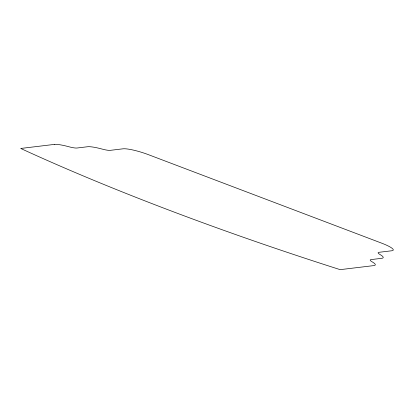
<?xml version="1.0" encoding="UTF-8"?>
<svg xmlns="http://www.w3.org/2000/svg" width="414" height="414" viewBox="0 0 414 414"><rect width="100%" height="100%" fill="white"/><g stroke="black" fill="none" stroke-linecap="round" stroke-linejoin="round"><path stroke-width="0.62" d="M54.296 144.414L20.7 148.455A586.778 96.845 17.3 0 0 340.163 269.649L373.754 265.607A20.188 3.333 17.3 0 0 372.046 261.777A11.535 1.904 17.3 0 1 371.068 259.594L381.667 258.32A20.188 3.333 17.3 0 0 379.959 254.491A11.535 1.904 17.3 0 1 378.981 252.307L391.747 250.77A20.188 3.333 17.3 0 0 381.584 243.127L148.331 154.634A20.188 3.333 17.3 0 0 122.994 148.817L110.227 150.349A11.535 1.904 17.3 0 1 101.984 149.04A20.188 3.333 17.3 0 0 87.561 146.742L76.963 148.021A11.535 1.904 17.3 0 1 68.719 146.706A20.188 3.333 17.3 0 0 54.296 144.414"/></g></svg>
